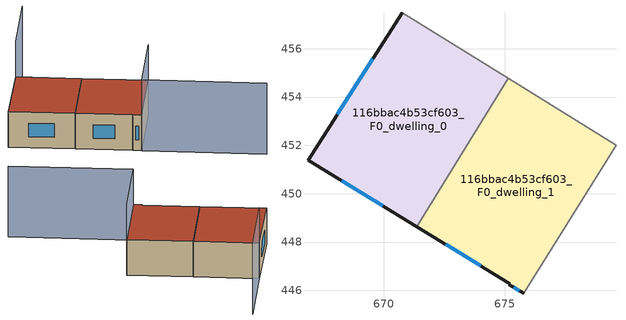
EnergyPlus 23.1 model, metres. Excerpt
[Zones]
116bbac4b53cf603_F0_dwelling_0
 floor ground (EU_floor_Construction): 675.15,454.77 671.35,448.64 666.86,451.39 670.75,457.5 z0
 wall outside (EU_wall_Construction): 670.75,457.5 666.86,451.39 671.35,448.64 z0:3
 wall adiabatic (EU_wall_Construction): 675.15,454.77 670.75,457.5 z0:3
 wall to 116bbac4b53cf603_F0_dwelling_1 (EU_wall_Construction): 671.35,448.64 675.15,454.77 z0:3
 window (EU_Window_Construction): 668.26,450.53 669.95,449.5 / 669.54,455.59 668.07,453.29 z0.93:2.07
 roof outside (EU_roof_Construction): 671.35,448.64 675.15,454.77 670.75,457.5 666.86,451.39 z3
116bbac4b53cf603_F0_dwelling_1
 floor ground (EU_floor_Construction): 679.6,452.01 675.79,445.87 675.19,446.24 675.21,446.28 671.35,448.64 675.15,454.77 z0
 wall outside (EU_wall_Construction): 671.35,448.64 675.21,446.28 675.19,446.24 675.79,445.87 z0:3
 wall adiabatic (EU_wall_Construction): 675.79,445.87 679.6,452.01 675.15,454.77 z0:3
 window (EU_Window_Construction): 672.56,447.91 674.01,447.02 / 675.38,446.12 675.6,445.99 z0.93:2.07
 roof outside (EU_roof_Construction): 675.79,445.87 679.6,452.01 675.15,454.77 671.35,448.64 675.21,446.28 675.19,446.24 z3
shading: 684.14,440.7 675.79,445.87 / 675.79,445.87 679.6,452.02 / 670.75,457.5 674.6,463.71 z0:6
[Building]
EU S2 Campaign: North Axis=0; Terrain=City; Solar Distribution=FullExterior
[Site:Location]
Montreal-Trudeau.Intl.AP: Latitude=45.4667; Longitude=-73.75; Time Zone=-5; Elevation=36
[SizingPeriod:WeatherFileDays]
AnnualSizingPeriod: Begin Month=1; Begin Day of Month=1; End Month=12; End Day of Month=31; Day of Week for Start Day=Monday; Use Weather File Daylight Saving Period=No; Use Weather File Rain and Snow Indicators=No
[MATERIAL]
EU_InternalMass_Material: Roughness=MediumRough; Thickness=0.1; Conductivity=1; Density=1800; Specific Heat=900; Thermal Absorptance=0.9; Solar Absorptance=0.7; Visible Absorptance=0.7
[MATERIAL:NOMASS] Roughness=MediumRough; Thermal Absorptance=0.9; Solar Absorptance=0.7; Visible Absorptance=0.7
Name | Thermal Resistance
EU_wall_NoMass; EU_floor_NoMass | 1.36485
EU_roof_NoMass | 2.55992
[WINDOWMATERIAL:SIMPLEGLAZINGSYSTEM]
EU_Window_SimpleGlazing: UFactor=3.92339; Solar Heat Gain Coefficient=0.8; Visible Transmittance=0.8
[CONSTRUCTION]
EU_wall_Construction: EU_wall_NoMass
EU_roof_Construction: EU_roof_NoMass
EU_floor_Construction: EU_floor_NoMass
EU_Window_Construction: EU_Window_SimpleGlazing
EU_InternalMass_Construction: EU_InternalMass_Material
[ZONE] Type=1; Multiplier=1; Ceiling Height=autocalculate; Floor Area=autocalculate; Part of Total Floor Area=Yes
Name | Volume
116bbac4b53cf603_F0_dwelling_0 | 113.136
116bbac4b53cf603_F0_dwelling_1 | 113.126
[INTERNALMASS] Construction=EU_InternalMass_Construction
Name | Zone or ZoneList | Surface Area
116bbac4b53cf603_F0_dwelling_0_EU_InternalMass | 116bbac4b53cf603_F0_dwelling_0 | 37.7105
116bbac4b53cf603_F0_dwelling_1_EU_InternalMass | 116bbac4b53cf603_F0_dwelling_1 | 37.7097
[OTHEREQUIPMENT] Fuel Type=Electricity; Design Level Calculation Method=Watts/Area; Power per Zone Floor Area=1; Fraction Latent=0; Fraction Radiant=0; Fraction Lost=0; Carbon Dioxide Generation Rate=0; EndUse Subcategory=EU_Step8_InternalGains
Name | Zone or ZoneList or Space or SpaceList | Schedule
EU_Step8_InternalGain_116bbac4b53cf603_F0_dwelling_0_f000 | 116bbac4b53cf603_F0_dwelling_0 | EU_Step8_GainSchedule_116bbac4b53cf603_F0_dwelling_0_f000
EU_Step8_InternalGain_116bbac4b53cf603_F0_dwelling_1_f000 | 116bbac4b53cf603_F0_dwelling_1 | EU_Step8_GainSchedule_116bbac4b53cf603_F0_dwelling_1_f000
[ZONEVENTILATION:DESIGNFLOWRATE] Schedule=EU_AlwaysOn; Design Flow Rate Calculation Method=AirChanges/Hour; Air Changes per Hour=0.860309; Ventilation Type=Natural; Fan Pressure Rise=0; Fan Total Efficiency=1; Constant Term Coefficient=1; Temperature Term Coefficient=0; Velocity Term Coefficient=0; Velocity Squared Term Coefficient=0; Minimum Indoor Temperature=-100; Maximum Indoor Temperature=100; Delta Temperature=-100; Minimum Outdoor Temperature=-100; Maximum Outdoor Temperature=100; Maximum Wind Speed=40
Name | Zone or ZoneList or Space or SpaceList
EU_ConstantAir_116bbac4b53cf603_F0_dwelling_0 | 116bbac4b53cf603_F0_dwelling_0
EU_ConstantAir_116bbac4b53cf603_F0_dwelling_1 | 116bbac4b53cf603_F0_dwelling_1
[HVACTEMPLATE:THERMOSTAT] Constant Heating Setpoint=20; Constant Cooling Setpoint=50
EU_HeatOnly_116bbac4b53cf603_F0_dwelling_0; EU_HeatOnly_116bbac4b53cf603_F0_dwelling_1
[HVACTEMPLATE:ZONE:IDEALLOADSAIRSYSTEM] System Availability Schedule=EU_AlwaysOn; Maximum Heating Supply Air Temperature=50; Minimum Cooling Supply Air Temperature=13; Maximum Heating Supply Air Humidity Ratio=0.0156; Minimum Cooling Supply Air Humidity Ratio=0.0077; Heating Limit=NoLimit; Cooling Limit=NoLimit; Heating Availability Schedule=EU_AlwaysOn; Cooling Availability Schedule=EU_CoolingOff; Dehumidification Control Type=ConstantSensibleHeatRatio; Cooling Sensible Heat Ratio=0.7; Dehumidification Setpoint=60; Humidification Control Type=None; Humidification Setpoint=30; Outdoor Air Method=None; Outdoor Air Flow Rate per Person=0.00944; Outdoor Air Flow Rate per Zone Floor Area=0; Outdoor Air Flow Rate per Zone=0; Demand Controlled Ventilation Type=None; Outdoor Air Economizer Type=NoEconomizer; Heat Recovery Type=None; Sensible Heat Recovery Effectiveness=0.7; Latent Heat Recovery Effectiveness=0.65
Name | Template Thermostat
116bbac4b53cf603_F0_dwelling_0 | EU_HeatOnly_116bbac4b53cf603_F0_dwelling_0
116bbac4b53cf603_F0_dwelling_1 | EU_HeatOnly_116bbac4b53cf603_F0_dwelling_1
[SIZING:ZONE] Zone Cooling Design Supply Air Temperature Input Method=SupplyAirTemperature; Zone Cooling Design Supply Air Temperature=13; Zone Heating Design Supply Air Temperature Input Method=SupplyAirTemperature; Zone Heating Design Supply Air Temperature=50; Zone Cooling Design Supply Air Humidity Ratio=0.008; Zone Heating Design Supply Air Humidity Ratio=0.008; Cooling Design Air Flow Method=DesignDay; Cooling Design Air Flow Rate=0; Cooling Minimum Air Flow per Zone Floor Area=0.000762; Cooling Minimum Air Flow=0; Cooling Minimum Air Flow Fraction=0.2; Heating Design Air Flow Method=DesignDay; Heating Design Air Flow Rate=0; Heating Maximum Air Flow per Zone Floor Area=0.002032; Heating Maximum Air Flow=0.141576; Heating Maximum Air Flow Fraction=0.3; Account for Dedicated Outdoor Air System=No; Dedicated Outdoor Air System Control Strategy=NeutralSupplyAir; Dedicated Outdoor Air Low Setpoint Temperature for Design=autosize; Dedicated Outdoor Air High Setpoint Temperature for Design=autosize; Zone Load Sizing Method=Sensible Load Only No Latent Load; Zone Latent Cooling Design Supply Air Humidity Ratio Input Method=HumidityRatioDifference; Zone Cooling Design Supply Air Humidity Ratio Difference=0.005; Zone Latent Heating Design Supply Air Humidity Ratio Input Method=HumidityRatioDifference; Zone Humidification Design Supply Air Humidity Ratio Difference=0.005
116bbac4b53cf603_F0_dwelling_0; 116bbac4b53cf603_F0_dwelling_1
[SCHEDULE:CONSTANT]
Name | Hourly Value
EU_AlwaysOn | 1
EU_CoolingOff | 0
[SCHEDULE:FILE] Column Number=1; Rows to Skip at Top=0; Number of Hours of Data=8760; Column Separator=Comma; Interpolate to Timestep=No; Minutes per Item=60; Adjust Schedule for Daylight Savings=Yes
Name | File
EU_Step8_GainSchedule_116bbac4b53cf603_F0_dwelling_0_f000 | ../../schedules/116bbac4b53cf603/116bbac4b53cf603_F0_dwelling_0_f000_gain.csv
EU_Step8_GainSchedule_116bbac4b53cf603_F0_dwelling_1_f000 | ../../schedules/116bbac4b53cf603/116bbac4b53cf603_F0_dwelling_1_f000_gain.csv
